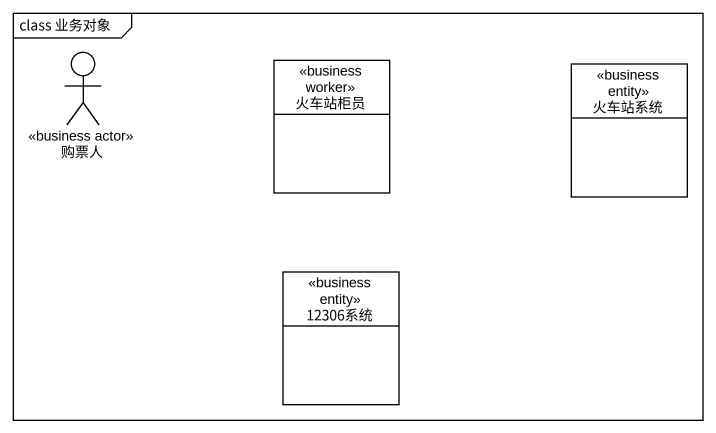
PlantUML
@startuml
mainframe class 业务对象
allowmixing
hide circle
hide empty members
actor 购票人 <<business actor>>
class 火车站柜员 <<business worker>>
class 火车站系统 <<business entity>>
class "12306系统" as c12306系统 <<business entity>>
@enduml
